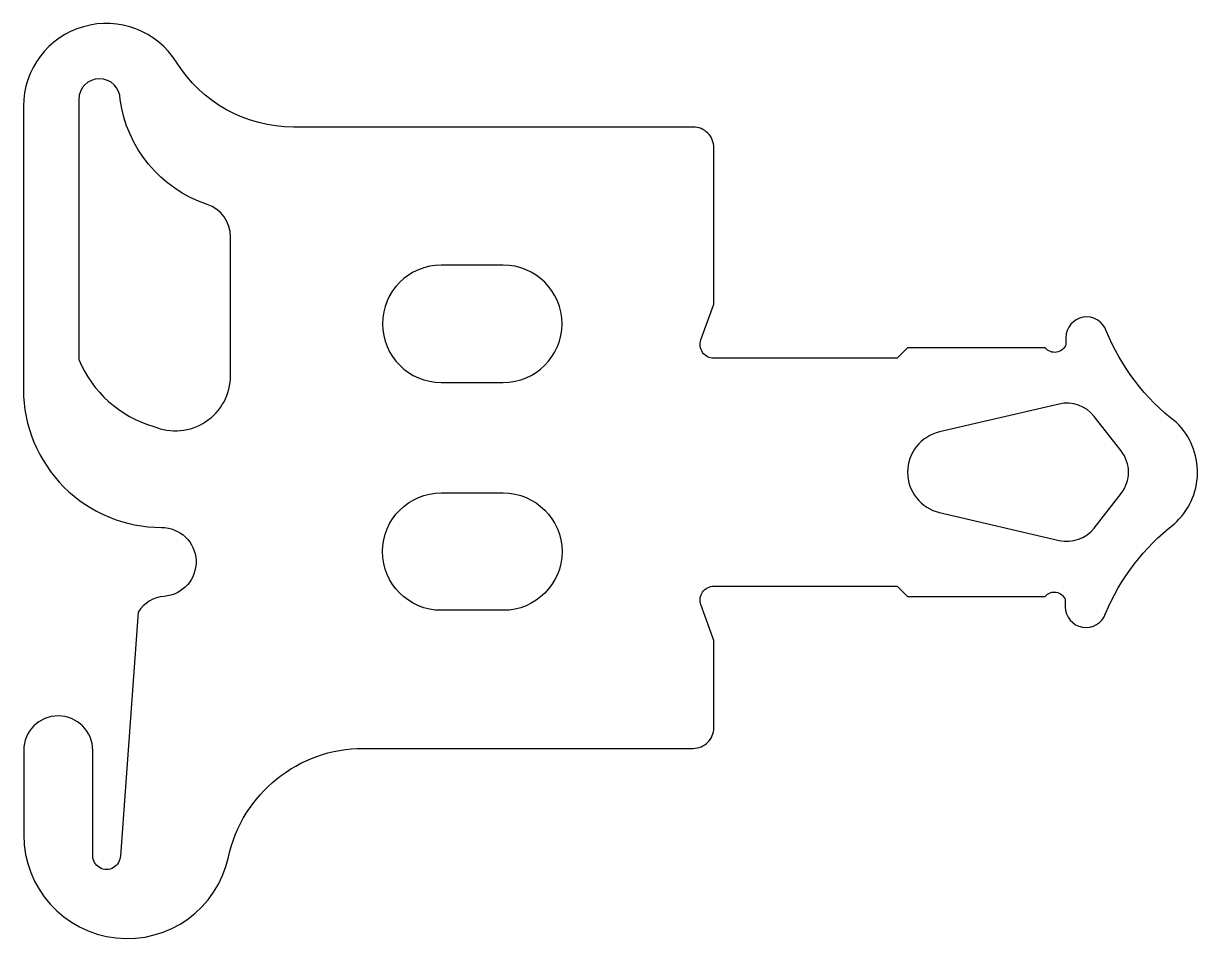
# Model space of a CAD drawing. Header units: millimetres. Extents: x -10 to 7, y -11.8 to 1.5.
import ezdxf

# ---------------------------------------------------------------- set-up
doc = ezdxf.new("R2010")
doc.units = ezdxf.units.MM

msp = doc.modelspace()

# ---------------------------------------------------------------- linework, layer by layer
for points in [[(-6.089, 0, -0.258199), (-7.783, 0.938, 0.752939), (-10, 0.3), (-10, -3.8, 0.414214), (-8, -5.8, -0.961648), (-7.961, -6.798, 0.233259), (-8.341, -7.025), (-8.597, -10.554, -1.005729), (-8.997, -10.552), (-8.997, -9.029, 1), (-9.997, -9.029), (-9.997, -10.254, 0.897967), (-7.031, -10.574, -0.35262), (-5.077, -9), (-0.3, -9, 0.414214), (0, -8.7), (0, -7.435), (-0.188, -6.918, -0.520293), (0, -6.65), (2.656, -6.65), (2.805, -6.799), (4.8, -6.799, -0.596289), (5.09, -6.849), (5.09, -6.948, 0.847054), (5.674, -7.047, -0.130361), (6.667, -5.75, 0.439074), (6.696, -4.277, -0.133324), (5.683, -2.951, 0.847054), (5.1, -3.051), (5.1, -3.15, -0.577816), (4.8, -3.2), (2.805, -3.2), (2.655, -3.35), (0, -3.35, -0.52048), (-0.188, -3.081), (0, -2.565), (0, -0.3, 0.414214), (-0.3, 0), (-6.089, 0)], [(-7, -1.594, 0.322155), (-7.341, -1.12, -0.284723), (-8.6, 0.4, 1), (-9.2, 0.4), (-9.2, -3.366, 0.227309), (-8.113, -4.336, 0.537319), (-7, -3.6), (-7, -1.594)], [(-3.05, -2), (-3.95, -2, 1), (-3.95, -3.7), (-3.05, -3.7, 1), (-3.05, -2)], [(3.269, -5.584), (5.001, -5.987, 0.29188), (5.508, -5.808), (5.899, -5.308, 0.344328), (5.899, -4.692), (5.508, -4.192, 0.29188), (5.001, -4.013), (3.269, -4.416, 0.794214), (3.269, -5.584)], [(-3.05, -5.3, -1), (-3.05, -7), (-3.95, -7, -1), (-3.95, -5.3), (-3.05, -5.3)]]:
    msp.add_lwpolyline(points, format="xyb", close=True)

doc.saveas('drawing.dxf')
